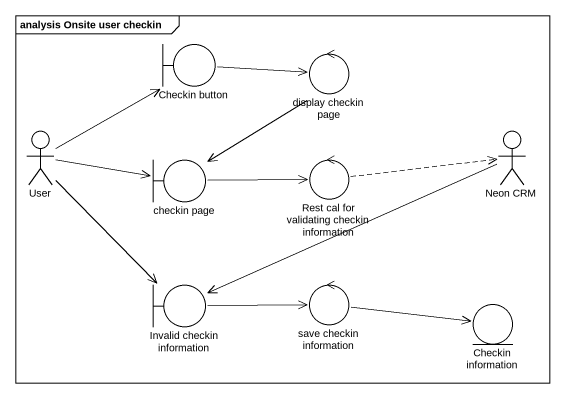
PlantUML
@startuml
mainframe analysis Onsite user checkin
boundary "Checkin button" as Checkin_button
control "display checkin page" as display_checkin_page
actor User
boundary "checkin page" as checkin_page
control "Rest cal for validating checkin information" as Rest_cal_for_validating
actor "Neon CRM" as Neon_CRM
boundary "Invalid checkin information" as Invalid_checkin_information
control "save checkin information" as save_checkin_information
entity "Checkin information" as Checkin_information
Checkin_button -right-> display_checkin_page
display_checkin_page --> checkin_page
User -right-> Checkin_button
User -right-> checkin_page
User --> Invalid_checkin_information
checkin_page -right-> Rest_cal_for_validating
Rest_cal_for_validating .right.> Neon_CRM
Neon_CRM -left-> Invalid_checkin_information
Invalid_checkin_information -right-> save_checkin_information
save_checkin_information -right-> Checkin_information
@enduml
